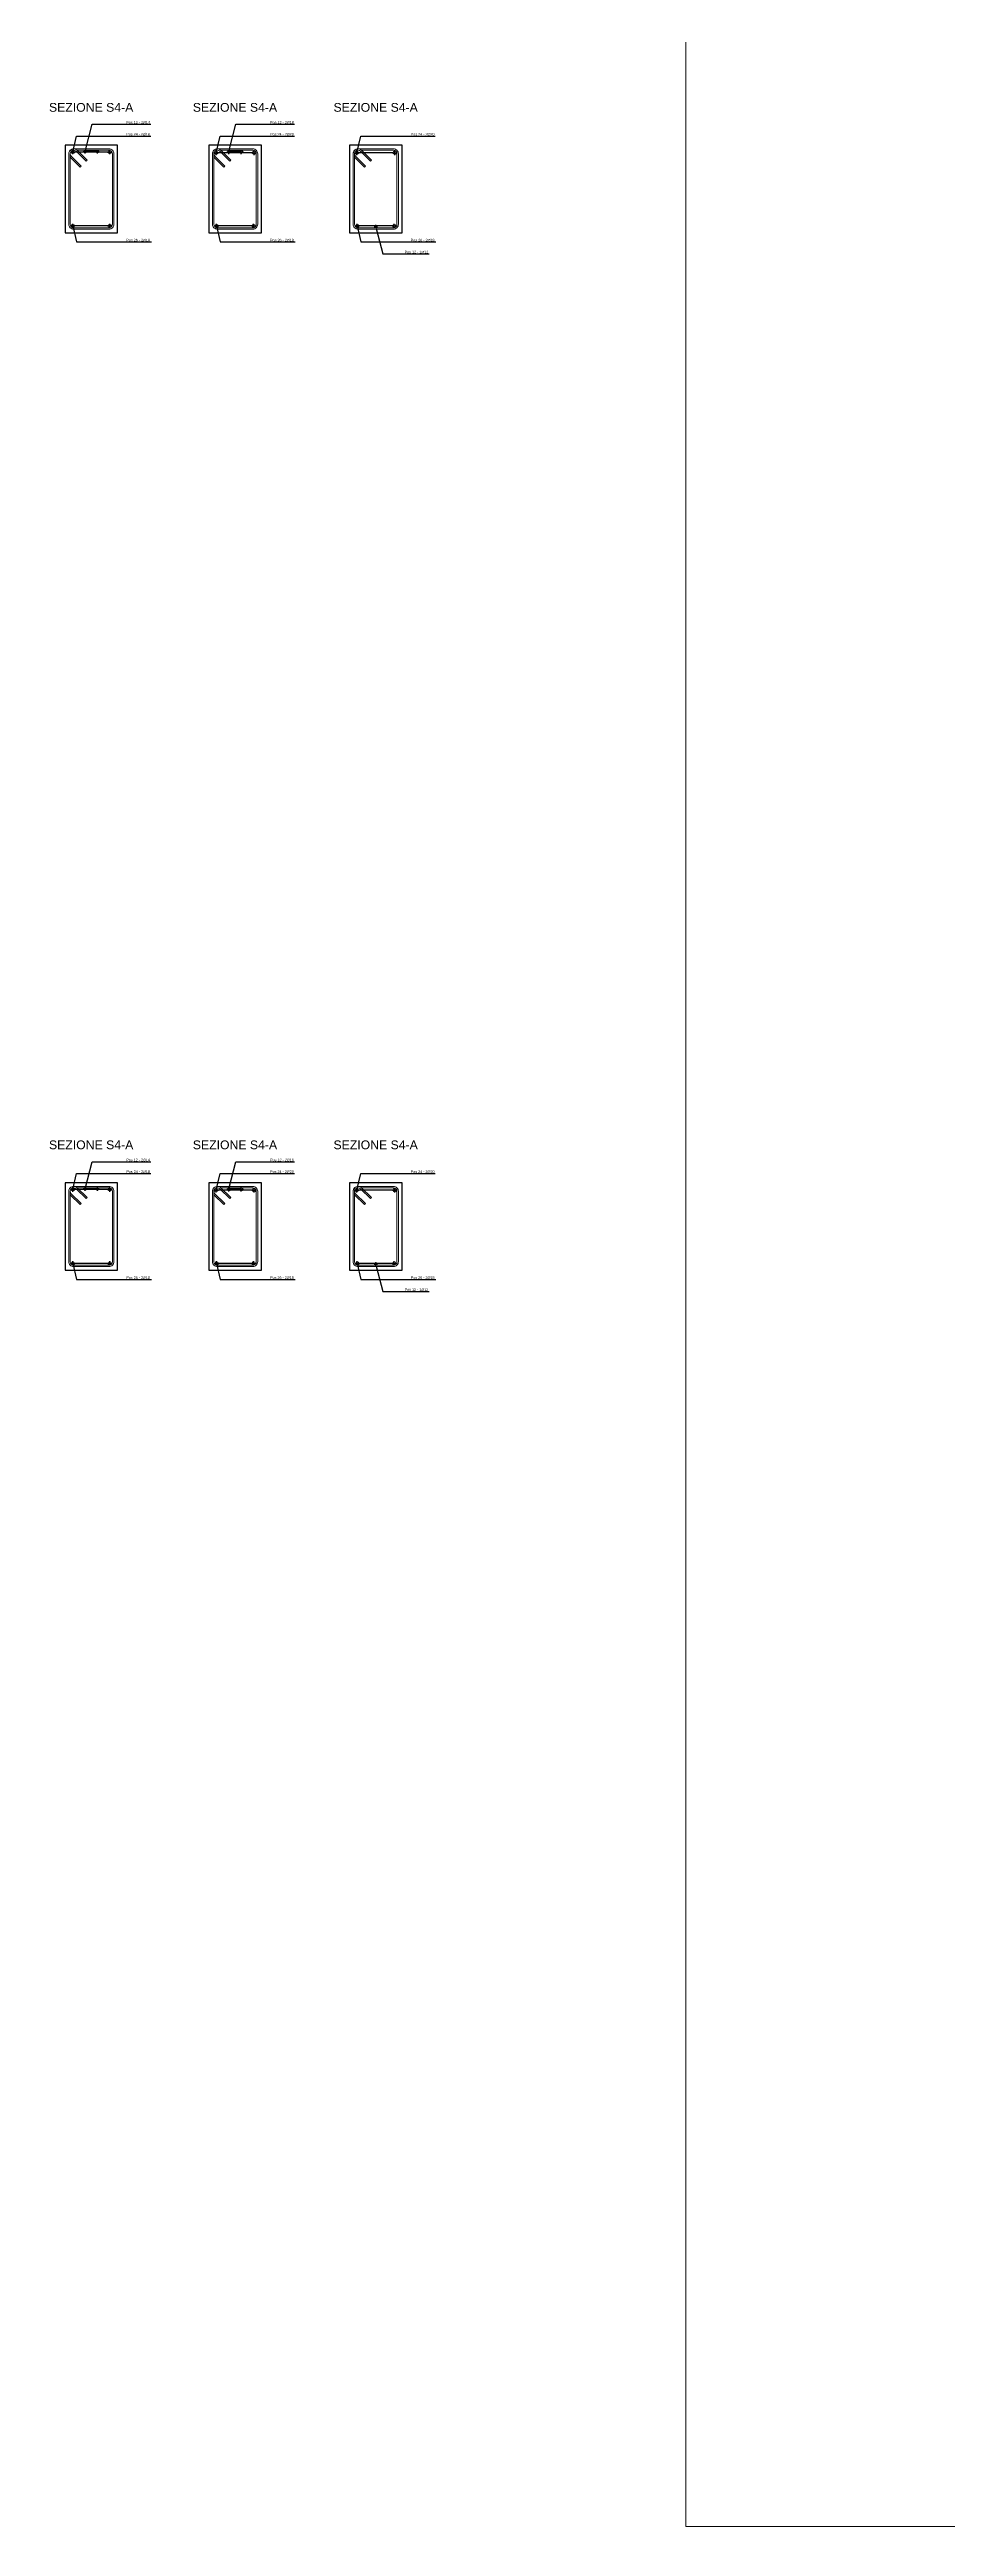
# Model space of a CAD drawing. Header units: millimetres. Extents: x -455371 to 117772, y -78417 to 116564.
# Drawn here: x -227190 to -222066, y -19326 to -5186 of the extents above; entities that cross this region are included whole.
import ezdxf
from ezdxf import colors
from ezdxf.entities.mleader import LeaderData, LeaderLine
from ezdxf.math import Vec2, Vec3

# ---------------------------------------------------------------- set-up
doc = ezdxf.new("R2010")
doc.units = ezdxf.units.MM
doc.linetypes.add('CENTER2', pattern=[28.575, 19.05, -3.175, 3.175, -3.175])
for name, color, linetype, lineweight in [('armature', 5, 'Continuous', 18), ('Cls', 7, 'Continuous', 25), ('quote', 5, 'Continuous', 15), ('Scritte', 7, 'Continuous', 15), ('staffe', 10, 'Continuous', 15)]:
    doc.layers.add(name, color=color, linetype=linetype, lineweight=lineweight)
doc.styles.get("Standard").update_dxf_attribs({"font": 'arial.ttf'})

# ---------------------------------------------------------------- blocks, each defined once
blk = doc.blocks.new('*U1191')
at = {"layer": 'Cls', "color": 0, "linetype": 'CENTER2', "transparency": 16777216}
for p, q in [((-12.5, 0), (-1.8, 0)), ((0, 1.8), (0, 12.5)), ((1.8, 0), (12.5, 0)), ((0, -12.5), (0, -1.8))]:
    blk.add_line(p, q, dxfattribs=at)
at = {"layer": 'Cls', "color": 0, "linetype": 'Continuous', "transparency": 16777216}
for p, q in [((-0.9, 0), (0.9, 0)), ((0, -0.9), (0, 0.9))]:
    blk.add_line(p, q, dxfattribs=at)
blk = doc.blocks.new('*U1192')
at = {"layer": 'Cls', "color": 0, "linetype": 'CENTER2', "transparency": 16777216}
for p, q in [((-12.5, 0), (-1.8, 0)), ((0, 1.8), (0, 12.5)), ((1.8, 0), (12.5, 0)), ((0, -12.5), (0, -1.8))]:
    blk.add_line(p, q, dxfattribs=at)
at = {"layer": 'Cls', "color": 0, "linetype": 'Continuous', "transparency": 16777216}
for p, q in [((-0.9, 0), (0.9, 0)), ((0, -0.9), (0, 0.9))]:
    blk.add_line(p, q, dxfattribs=at)
blk = doc.blocks.new('*U1193')
at = {"layer": 'Cls', "color": 0, "linetype": 'CENTER2', "transparency": 16777216}
for p, q in [((-12.5, 0), (-1.8, 0)), ((0, 1.8), (0, 12.5)), ((1.8, 0), (12.5, 0)), ((0, -12.5), (0, -1.8))]:
    blk.add_line(p, q, dxfattribs=at)
at = {"layer": 'Cls', "color": 0, "linetype": 'Continuous', "transparency": 16777216}
for p, q in [((-0.9, 0), (0.9, 0)), ((0, -0.9), (0, 0.9))]:
    blk.add_line(p, q, dxfattribs=at)
blk = doc.blocks.new('*U1194')
at = {"layer": 'Cls', "color": 0, "linetype": 'CENTER2', "transparency": 16777216}
for p, q in [((-12.5, 0), (-1.8, 0)), ((0, 1.8), (0, 12.5)), ((1.8, 0), (12.5, 0)), ((0, -12.5), (0, -1.8))]:
    blk.add_line(p, q, dxfattribs=at)
at = {"layer": 'Cls', "color": 0, "linetype": 'Continuous', "transparency": 16777216}
for p, q in [((-0.9, 0), (0.9, 0)), ((0, -0.9), (0, 0.9))]:
    blk.add_line(p, q, dxfattribs=at)
blk = doc.blocks.new('*U1195')
at = {"layer": 'Cls', "color": 0, "linetype": 'CENTER2', "transparency": 16777216}
for p, q in [((-10.5, 0), (-1.4, 0)), ((0, 1.4), (0, 10.5)), ((1.4, 0), (10.5, 0)), ((0, -10.5), (0, -1.4))]:
    blk.add_line(p, q, dxfattribs=at)
at = {"layer": 'Cls', "color": 0, "linetype": 'Continuous', "transparency": 16777216}
for p, q in [((-0.7, 0), (0.7, 0)), ((0, -0.7), (0, 0.7))]:
    blk.add_line(p, q, dxfattribs=at)
blk = doc.blocks.new('*U1196')
at = {"layer": 'Cls', "color": 0, "linetype": 'CENTER2', "transparency": 16777216}
for p, q in [((-10.5, 0), (-1.4, 0)), ((0, 1.4), (0, 10.5)), ((1.4, 0), (10.5, 0)), ((0, -10.5), (0, -1.4))]:
    blk.add_line(p, q, dxfattribs=at)
at = {"layer": 'Cls', "color": 0, "linetype": 'Continuous', "transparency": 16777216}
for p, q in [((-0.7, 0), (0.7, 0)), ((0, -0.7), (0, 0.7))]:
    blk.add_line(p, q, dxfattribs=at)
blk = doc.blocks.new('*U1197')
at = {"layer": 'Cls', "color": 0, "linetype": 'CENTER2', "transparency": 16777216}
for p, q in [((-12.5, 0), (-1.8, 0)), ((0, 1.8), (0, 12.5)), ((1.8, 0), (12.5, 0)), ((0, -12.5), (0, -1.8))]:
    blk.add_line(p, q, dxfattribs=at)
at = {"layer": 'Cls', "color": 0, "linetype": 'Continuous', "transparency": 16777216}
for p, q in [((-0.9, 0), (0.9, 0)), ((0, -0.9), (0, 0.9))]:
    blk.add_line(p, q, dxfattribs=at)
blk = doc.blocks.new('*U1198')
at = {"layer": 'Cls', "color": 0, "linetype": 'CENTER2', "transparency": 16777216}
for p, q in [((-12.5, 0), (-1.8, 0)), ((0, 1.8), (0, 12.5)), ((1.8, 0), (12.5, 0)), ((0, -12.5), (0, -1.8))]:
    blk.add_line(p, q, dxfattribs=at)
at = {"layer": 'Cls', "color": 0, "linetype": 'Continuous', "transparency": 16777216}
for p, q in [((-0.9, 0), (0.9, 0)), ((0, -0.9), (0, 0.9))]:
    blk.add_line(p, q, dxfattribs=at)
blk = doc.blocks.new('*U1199')
at = {"layer": 'Cls', "color": 0, "linetype": 'CENTER2', "transparency": 16777216}
for p, q in [((-12.5, 0), (-1.8, 0)), ((0, 1.8), (0, 12.5)), ((1.8, 0), (12.5, 0)), ((0, -12.5), (0, -1.8))]:
    blk.add_line(p, q, dxfattribs=at)
at = {"layer": 'Cls', "color": 0, "linetype": 'Continuous', "transparency": 16777216}
for p, q in [((-0.9, 0), (0.9, 0)), ((0, -0.9), (0, 0.9))]:
    blk.add_line(p, q, dxfattribs=at)
blk = doc.blocks.new('*U1200')
at = {"layer": 'Cls', "color": 0, "linetype": 'CENTER2', "transparency": 16777216}
for p, q in [((-12.5, 0), (-1.8, 0)), ((0, 1.8), (0, 12.5)), ((1.8, 0), (12.5, 0)), ((0, -12.5), (0, -1.8))]:
    blk.add_line(p, q, dxfattribs=at)
at = {"layer": 'Cls', "color": 0, "linetype": 'Continuous', "transparency": 16777216}
for p, q in [((-0.9, 0), (0.9, 0)), ((0, -0.9), (0, 0.9))]:
    blk.add_line(p, q, dxfattribs=at)
blk = doc.blocks.new('*U1201')
at = {"layer": 'Cls', "color": 0, "linetype": 'CENTER2', "transparency": 16777216}
for p, q in [((-12.5, 0), (-1.8, 0)), ((0, 1.8), (0, 12.5)), ((1.8, 0), (12.5, 0)), ((0, -12.5), (0, -1.8))]:
    blk.add_line(p, q, dxfattribs=at)
at = {"layer": 'Cls', "color": 0, "linetype": 'Continuous', "transparency": 16777216}
for p, q in [((-0.9, 0), (0.9, 0)), ((0, -0.9), (0, 0.9))]:
    blk.add_line(p, q, dxfattribs=at)
blk = doc.blocks.new('*U1202')
at = {"layer": 'Cls', "color": 0, "linetype": 'CENTER2', "transparency": 16777216}
for p, q in [((-12.5, 0), (-1.8, 0)), ((0, 1.8), (0, 12.5)), ((1.8, 0), (12.5, 0)), ((0, -12.5), (0, -1.8))]:
    blk.add_line(p, q, dxfattribs=at)
at = {"layer": 'Cls', "color": 0, "linetype": 'Continuous', "transparency": 16777216}
for p, q in [((-0.9, 0), (0.9, 0)), ((0, -0.9), (0, 0.9))]:
    blk.add_line(p, q, dxfattribs=at)
blk = doc.blocks.new('*U1203')
at = {"layer": 'Cls', "color": 0, "linetype": 'CENTER2', "transparency": 16777216}
for p, q in [((-13.5, 0), (-2, 0)), ((0, 2), (0, 13.5)), ((2, 0), (13.5, 0)), ((0, -13.5), (0, -2))]:
    blk.add_line(p, q, dxfattribs=at)
at = {"layer": 'Cls', "color": 0, "linetype": 'Continuous', "transparency": 16777216}
for p, q in [((-1, 0), (1, 0)), ((0, -1), (0, 1))]:
    blk.add_line(p, q, dxfattribs=at)
blk = doc.blocks.new('*U1204')
at = {"layer": 'Cls', "color": 0, "linetype": 'CENTER2', "transparency": 16777216}
for p, q in [((-13.5, 0), (-2, 0)), ((0, 2), (0, 13.5)), ((2, 0), (13.5, 0)), ((0, -13.5), (0, -2))]:
    blk.add_line(p, q, dxfattribs=at)
at = {"layer": 'Cls', "color": 0, "linetype": 'Continuous', "transparency": 16777216}
for p, q in [((-1, 0), (1, 0)), ((0, -1), (0, 1))]:
    blk.add_line(p, q, dxfattribs=at)
blk = doc.blocks.new('*U1205')
at = {"layer": 'Cls', "color": 0, "linetype": 'CENTER2', "transparency": 16777216}
for p, q in [((-13.5, 0), (-2, 0)), ((0, 2), (0, 13.5)), ((2, 0), (13.5, 0)), ((0, -13.5), (0, -2))]:
    blk.add_line(p, q, dxfattribs=at)
at = {"layer": 'Cls', "color": 0, "linetype": 'Continuous', "transparency": 16777216}
for p, q in [((-1, 0), (1, 0)), ((0, -1), (0, 1))]:
    blk.add_line(p, q, dxfattribs=at)
blk = doc.blocks.new('*U1206')
at = {"layer": 'Cls', "color": 0, "linetype": 'CENTER2', "transparency": 16777216}
for p, q in [((-13.5, 0), (-2, 0)), ((0, 2), (0, 13.5)), ((2, 0), (13.5, 0)), ((0, -13.5), (0, -2))]:
    blk.add_line(p, q, dxfattribs=at)
at = {"layer": 'Cls', "color": 0, "linetype": 'Continuous', "transparency": 16777216}
for p, q in [((-1, 0), (1, 0)), ((0, -1), (0, 1))]:
    blk.add_line(p, q, dxfattribs=at)
blk = doc.blocks.new('*U1216')
at = {"layer": 'Cls', "color": 0, "linetype": 'CENTER2', "transparency": 16777216}
for p, q in [((-9.5, 0), (-1.2, 0)), ((0, 1.2), (0, 9.5)), ((1.2, 0), (9.5, 0)), ((0, -9.5), (0, -1.2))]:
    blk.add_line(p, q, dxfattribs=at)
at = {"layer": 'Cls', "color": 0, "linetype": 'Continuous', "transparency": 16777216}
for p, q in [((-0.6, 0), (0.6, 0)), ((0, -0.6), (0, 0.6))]:
    blk.add_line(p, q, dxfattribs=at)
blk = doc.blocks.new('*U1266')
at = {"layer": 'Cls', "color": 0, "linetype": 'CENTER2', "transparency": 16777216}
for p, q in [((-12.5, 0), (-1.8, 0)), ((0, 1.8), (0, 12.5)), ((1.8, 0), (12.5, 0)), ((0, -12.5), (0, -1.8))]:
    blk.add_line(p, q, dxfattribs=at)
at = {"layer": 'Cls', "color": 0, "linetype": 'Continuous', "transparency": 16777216}
for p, q in [((-0.9, 0), (0.9, 0)), ((0, -0.9), (0, 0.9))]:
    blk.add_line(p, q, dxfattribs=at)
blk = doc.blocks.new('*U1267')
at = {"layer": 'Cls', "color": 0, "linetype": 'CENTER2', "transparency": 16777216}
for p, q in [((-12.5, 0), (-1.8, 0)), ((0, 1.8), (0, 12.5)), ((1.8, 0), (12.5, 0)), ((0, -12.5), (0, -1.8))]:
    blk.add_line(p, q, dxfattribs=at)
at = {"layer": 'Cls', "color": 0, "linetype": 'Continuous', "transparency": 16777216}
for p, q in [((-0.9, 0), (0.9, 0)), ((0, -0.9), (0, 0.9))]:
    blk.add_line(p, q, dxfattribs=at)
blk = doc.blocks.new('*U1268')
at = {"layer": 'Cls', "color": 0, "linetype": 'CENTER2', "transparency": 16777216}
for p, q in [((-12.5, 0), (-1.8, 0)), ((0, 1.8), (0, 12.5)), ((1.8, 0), (12.5, 0)), ((0, -12.5), (0, -1.8))]:
    blk.add_line(p, q, dxfattribs=at)
at = {"layer": 'Cls', "color": 0, "linetype": 'Continuous', "transparency": 16777216}
for p, q in [((-0.9, 0), (0.9, 0)), ((0, -0.9), (0, 0.9))]:
    blk.add_line(p, q, dxfattribs=at)
blk = doc.blocks.new('*U1269')
at = {"layer": 'Cls', "color": 0, "linetype": 'CENTER2', "transparency": 16777216}
for p, q in [((-12.5, 0), (-1.8, 0)), ((0, 1.8), (0, 12.5)), ((1.8, 0), (12.5, 0)), ((0, -12.5), (0, -1.8))]:
    blk.add_line(p, q, dxfattribs=at)
at = {"layer": 'Cls', "color": 0, "linetype": 'Continuous', "transparency": 16777216}
for p, q in [((-0.9, 0), (0.9, 0)), ((0, -0.9), (0, 0.9))]:
    blk.add_line(p, q, dxfattribs=at)
blk = doc.blocks.new('*U1270')
at = {"layer": 'Cls', "color": 0, "linetype": 'CENTER2', "transparency": 16777216}
for p, q in [((-10.5, 0), (-1.4, 0)), ((0, 1.4), (0, 10.5)), ((1.4, 0), (10.5, 0)), ((0, -10.5), (0, -1.4))]:
    blk.add_line(p, q, dxfattribs=at)
at = {"layer": 'Cls', "color": 0, "linetype": 'Continuous', "transparency": 16777216}
for p, q in [((-0.7, 0), (0.7, 0)), ((0, -0.7), (0, 0.7))]:
    blk.add_line(p, q, dxfattribs=at)
blk = doc.blocks.new('*U1271')
at = {"layer": 'Cls', "color": 0, "linetype": 'CENTER2', "transparency": 16777216}
for p, q in [((-10.5, 0), (-1.4, 0)), ((0, 1.4), (0, 10.5)), ((1.4, 0), (10.5, 0)), ((0, -10.5), (0, -1.4))]:
    blk.add_line(p, q, dxfattribs=at)
at = {"layer": 'Cls', "color": 0, "linetype": 'Continuous', "transparency": 16777216}
for p, q in [((-0.7, 0), (0.7, 0)), ((0, -0.7), (0, 0.7))]:
    blk.add_line(p, q, dxfattribs=at)
blk = doc.blocks.new('*U1272')
at = {"layer": 'Cls', "color": 0, "linetype": 'CENTER2', "transparency": 16777216}
for p, q in [((-12.5, 0), (-1.8, 0)), ((0, 1.8), (0, 12.5)), ((1.8, 0), (12.5, 0)), ((0, -12.5), (0, -1.8))]:
    blk.add_line(p, q, dxfattribs=at)
at = {"layer": 'Cls', "color": 0, "linetype": 'Continuous', "transparency": 16777216}
for p, q in [((-0.9, 0), (0.9, 0)), ((0, -0.9), (0, 0.9))]:
    blk.add_line(p, q, dxfattribs=at)
blk = doc.blocks.new('*U1273')
at = {"layer": 'Cls', "color": 0, "linetype": 'CENTER2', "transparency": 16777216}
for p, q in [((-12.5, 0), (-1.8, 0)), ((0, 1.8), (0, 12.5)), ((1.8, 0), (12.5, 0)), ((0, -12.5), (0, -1.8))]:
    blk.add_line(p, q, dxfattribs=at)
at = {"layer": 'Cls', "color": 0, "linetype": 'Continuous', "transparency": 16777216}
for p, q in [((-0.9, 0), (0.9, 0)), ((0, -0.9), (0, 0.9))]:
    blk.add_line(p, q, dxfattribs=at)
blk = doc.blocks.new('*U1274')
at = {"layer": 'Cls', "color": 0, "linetype": 'CENTER2', "transparency": 16777216}
for p, q in [((-12.5, 0), (-1.8, 0)), ((0, 1.8), (0, 12.5)), ((1.8, 0), (12.5, 0)), ((0, -12.5), (0, -1.8))]:
    blk.add_line(p, q, dxfattribs=at)
at = {"layer": 'Cls', "color": 0, "linetype": 'Continuous', "transparency": 16777216}
for p, q in [((-0.9, 0), (0.9, 0)), ((0, -0.9), (0, 0.9))]:
    blk.add_line(p, q, dxfattribs=at)
blk = doc.blocks.new('*U1259')
at = {"layer": 'Cls', "color": 0, "linetype": 'CENTER2', "transparency": 16777216}
for p, q in [((-12.5, 0), (-1.8, 0)), ((0, 1.8), (0, 12.5)), ((1.8, 0), (12.5, 0)), ((0, -12.5), (0, -1.8))]:
    blk.add_line(p, q, dxfattribs=at)
at = {"layer": 'Cls', "color": 0, "linetype": 'Continuous', "transparency": 16777216}
for p, q in [((-0.9, 0), (0.9, 0)), ((0, -0.9), (0, 0.9))]:
    blk.add_line(p, q, dxfattribs=at)
blk = doc.blocks.new('*U1260')
at = {"layer": 'Cls', "color": 0, "linetype": 'CENTER2', "transparency": 16777216}
for p, q in [((-12.5, 0), (-1.8, 0)), ((0, 1.8), (0, 12.5)), ((1.8, 0), (12.5, 0)), ((0, -12.5), (0, -1.8))]:
    blk.add_line(p, q, dxfattribs=at)
at = {"layer": 'Cls', "color": 0, "linetype": 'Continuous', "transparency": 16777216}
for p, q in [((-0.9, 0), (0.9, 0)), ((0, -0.9), (0, 0.9))]:
    blk.add_line(p, q, dxfattribs=at)
blk = doc.blocks.new('*U1261')
at = {"layer": 'Cls', "color": 0, "linetype": 'CENTER2', "transparency": 16777216}
for p, q in [((-12.5, 0), (-1.8, 0)), ((0, 1.8), (0, 12.5)), ((1.8, 0), (12.5, 0)), ((0, -12.5), (0, -1.8))]:
    blk.add_line(p, q, dxfattribs=at)
at = {"layer": 'Cls', "color": 0, "linetype": 'Continuous', "transparency": 16777216}
for p, q in [((-0.9, 0), (0.9, 0)), ((0, -0.9), (0, 0.9))]:
    blk.add_line(p, q, dxfattribs=at)
blk = doc.blocks.new('*U1262')
at = {"layer": 'Cls', "color": 0, "linetype": 'CENTER2', "transparency": 16777216}
for p, q in [((-13.5, 0), (-2, 0)), ((0, 2), (0, 13.5)), ((2, 0), (13.5, 0)), ((0, -13.5), (0, -2))]:
    blk.add_line(p, q, dxfattribs=at)
at = {"layer": 'Cls', "color": 0, "linetype": 'Continuous', "transparency": 16777216}
for p, q in [((-1, 0), (1, 0)), ((0, -1), (0, 1))]:
    blk.add_line(p, q, dxfattribs=at)
blk = doc.blocks.new('*U1263')
at = {"layer": 'Cls', "color": 0, "linetype": 'CENTER2', "transparency": 16777216}
for p, q in [((-13.5, 0), (-2, 0)), ((0, 2), (0, 13.5)), ((2, 0), (13.5, 0)), ((0, -13.5), (0, -2))]:
    blk.add_line(p, q, dxfattribs=at)
at = {"layer": 'Cls', "color": 0, "linetype": 'Continuous', "transparency": 16777216}
for p, q in [((-1, 0), (1, 0)), ((0, -1), (0, 1))]:
    blk.add_line(p, q, dxfattribs=at)
blk = doc.blocks.new('*U1264')
at = {"layer": 'Cls', "color": 0, "linetype": 'CENTER2', "transparency": 16777216}
for p, q in [((-13.5, 0), (-2, 0)), ((0, 2), (0, 13.5)), ((2, 0), (13.5, 0)), ((0, -13.5), (0, -2))]:
    blk.add_line(p, q, dxfattribs=at)
at = {"layer": 'Cls', "color": 0, "linetype": 'Continuous', "transparency": 16777216}
for p, q in [((-1, 0), (1, 0)), ((0, -1), (0, 1))]:
    blk.add_line(p, q, dxfattribs=at)
blk = doc.blocks.new('*U1265')
at = {"layer": 'Cls', "color": 0, "linetype": 'CENTER2', "transparency": 16777216}
for p, q in [((-13.5, 0), (-2, 0)), ((0, 2), (0, 13.5)), ((2, 0), (13.5, 0)), ((0, -13.5), (0, -2))]:
    blk.add_line(p, q, dxfattribs=at)
at = {"layer": 'Cls', "color": 0, "linetype": 'Continuous', "transparency": 16777216}
for p, q in [((-1, 0), (1, 0)), ((0, -1), (0, 1))]:
    blk.add_line(p, q, dxfattribs=at)
blk = doc.blocks.new('*U1278')
at = {"layer": 'Cls', "color": 0, "linetype": 'CENTER2', "transparency": 16777216}
for p, q in [((-9.5, 0), (-1.2, 0)), ((0, 1.2), (0, 9.5)), ((1.2, 0), (9.5, 0)), ((0, -9.5), (0, -1.2))]:
    blk.add_line(p, q, dxfattribs=at)
at = {"layer": 'Cls', "color": 0, "linetype": 'Continuous', "transparency": 16777216}
for p, q in [((-0.6, 0), (0.6, 0)), ((0, -0.6), (0, 0.6))]:
    blk.add_line(p, q, dxfattribs=at)

msp = doc.modelspace()

# ---------------------------------------------------------------- linework, layer by layer
at = {"layer": 'armature'}
for centre, radius in [((-227057.7, -5771.6), 9), ((-226987.3, -5768.5), 7), ((-226916.9, -5768.5), 7), ((-226846.4, -5771.6), 9), ((-226240.2, -5775.2), 10), ((-226166.5, -5770.5), 9), ((-226096.1, -5770.5), 9), ((-226022.3, -5775.2), 10), ((-225437.3, -5775.2), 10), ((-225219.4, -5775.2), 10), ((-227057.7, -6193.5), 9), ((-226846.4, -6193.5), 9), ((-226236.9, -6193.5), 9), ((-226025.6, -6193.5), 9), ((-225434, -6193.5), 9), ((-225328.4, -6197.5), 6), ((-225222.7, -6193.5), 9), ((-227057.7, -11693.8), 9), ((-226987.3, -11690.8), 7), ((-226916.9, -11690.8), 7), ((-226846.4, -11693.8), 9), ((-226240.2, -11697.5), 10), ((-226166.5, -11692.8), 9), ((-226096.1, -11692.8), 9), ((-226022.3, -11697.5), 10), ((-225437.3, -11697.5), 10), ((-225219.4, -11697.5), 10), ((-227057.7, -12115.8), 9), ((-226846.4, -12115.8), 9), ((-226236.9, -12115.8), 9), ((-226025.6, -12115.8), 9), ((-225434, -12115.8), 9), ((-225328.4, -12119.8), 6), ((-225222.7, -12115.8), 9)]:
    msp.add_circle(centre, radius, dxfattribs=at)
at = {"layer": 'Cls'}
for points in [[(-227102.1, -5732.5), (-227102.1, -6232.5), (-226802.1, -6232.5), (-226802.1, -5732.5), (-227102.1, -5732.5)], [(-226281.3, -5732.5), (-226281.3, -6232.5), (-225981.3, -6232.5), (-225981.3, -5732.5), (-226281.3, -5732.5)], [(-225478.4, -5732.5), (-225478.4, -6232.5), (-225178.4, -6232.5), (-225178.4, -5732.5), (-225478.4, -5732.5)], [(-227102.1, -11654.8), (-227102.1, -12154.8), (-226802.1, -12154.8), (-226802.1, -11654.8), (-227102.1, -11654.8)], [(-226281.3, -11654.8), (-226281.3, -12154.8), (-225981.3, -12154.8), (-225981.3, -11654.8), (-226281.3, -11654.8)], [(-225478.4, -11654.8), (-225478.4, -12154.8), (-225178.4, -12154.8), (-225178.4, -11654.8), (-225478.4, -11654.8)]]:
    msp.add_lwpolyline(points, dxfattribs=at)
for p in [(-226987.1, -5774.1), (-226917.1, -5774.1), (-226166.3, -5774.1), (-226096.3, -5774.1), (-225328.6, -6190.9), (-226987.1, -11696.4), (-226917.1, -11696.4), (-226166.3, -11696.4), (-226096.3, -11696.4), (-225328.6, -12113.2)]:
    msp.add_point(p, dxfattribs=at)
at = {"layer": 'quote'}
msp.add_lwpolyline([(-223558, 8122.8), (-202853.5, 8122.8), (-202853.5, -19325.7), (-223558, -19325.7)], close=True, dxfattribs=at)
at = {"layer": 'staffe'}
for points in [[(-227081.1, -5781.5), (-227081.1, -6183.5, 0.4142136), (-227053.1, -6211.5), (-226851.1, -6211.5, 0.4142136), (-226823.1, -6183.5), (-226823.1, -5781.5, 0.4142136), (-226851.1, -5753.5), (-227053.1, -5753.5, 0.4142136)], [(-226260.3, -5781.5), (-226260.3, -6183.5, 0.4142136), (-226232.3, -6211.5), (-226030.3, -6211.5, 0.4142136), (-226002.3, -6183.5), (-226002.3, -5781.5, 0.4142136), (-226030.3, -5753.5), (-226232.3, -5753.5, 0.4142136)], [(-225457.4, -5781.5), (-225457.4, -6183.5, 0.4142136), (-225429.4, -6211.5), (-225227.4, -6211.5, 0.4142136), (-225199.4, -6183.5), (-225199.4, -5781.5, 0.4142136), (-225227.4, -5753.5), (-225429.4, -5753.5, 0.4142136)], [(-227081.1, -11703.8), (-227081.1, -12105.8, 0.4142136), (-227053.1, -12133.8), (-226851.1, -12133.8, 0.4142136), (-226823.1, -12105.8), (-226823.1, -11703.8, 0.4142136), (-226851.1, -11675.8), (-227053.1, -11675.8, 0.4142136)], [(-226260.3, -11703.8), (-226260.3, -12105.8, 0.4142136), (-226232.3, -12133.8), (-226030.3, -12133.8, 0.4142136), (-226002.3, -12105.8), (-226002.3, -11703.8, 0.4142136), (-226030.3, -11675.8), (-226232.3, -11675.8, 0.4142136)], [(-225457.4, -11703.8), (-225457.4, -12105.8, 0.4142136), (-225429.4, -12133.8), (-225227.4, -12133.8, 0.4142136), (-225199.4, -12105.8), (-225199.4, -11703.8, 0.4142136), (-225227.4, -11675.8), (-225429.4, -11675.8, 0.4142136)]]:
    msp.add_lwpolyline(points, format="xyb", close=True, dxfattribs=at)
for points in [[(-227072.8, -5801.4), (-227015.9, -5857.5), (-227010.3, -5851.8), (-227067.2, -5795.7, -1), (-227038.9, -5767.4), (-226981.9, -5823.6), (-226976.3, -5817.9), (-227033.3, -5761.7, 0.6681786), (-227081.1, -5781.5)], [(-227053.1, -5761.5), (-227053.1, -5761.5, 0.4142136), (-227073.1, -5781.5), (-227073.1, -6183.5, 0.4142136), (-227053.1, -6203.5), (-226851.1, -6203.5, 0.4142136), (-226831.1, -6183.5), (-226831.1, -5781.5, 0.4142136), (-226851.1, -5761.5), (-227033.5, -5761.5)], [(-226252, -5801.4), (-226195.1, -5857.5), (-226189.5, -5851.8), (-226246.4, -5795.7, -1), (-226218.1, -5767.4), (-226161.1, -5823.6), (-226155.5, -5817.9), (-226212.5, -5761.7, 0.6681786), (-226260.3, -5781.5)], [(-226232.3, -5761.5), (-226232.3, -5761.5, 0.4142136), (-226252.3, -5781.5), (-226252.3, -6183.5, 0.4142136), (-226232.3, -6203.5), (-226030.3, -6203.5, 0.4142136), (-226010.3, -6183.5), (-226010.3, -5781.5, 0.4142136), (-226030.3, -5761.5), (-226212.7, -5761.5)], [(-225449.1, -5801.4), (-225392.2, -5857.5), (-225386.5, -5851.8), (-225443.5, -5795.7, -1), (-225415.2, -5767.4), (-225358.2, -5823.6), (-225352.6, -5817.9), (-225409.6, -5761.7, 0.6681786), (-225457.4, -5781.5)], [(-225429.4, -5761.5), (-225429.4, -5761.5, 0.4142136), (-225449.4, -5781.5), (-225449.4, -6183.5, 0.4142136), (-225429.4, -6203.5), (-225227.4, -6203.5, 0.4142136), (-225207.4, -6183.5), (-225207.4, -5781.5, 0.4142136), (-225227.4, -5761.5), (-225409.8, -5761.5)], [(-227072.8, -11723.6), (-227015.9, -11779.8), (-227010.3, -11774.1), (-227067.2, -11717.9, -1), (-227038.9, -11689.7), (-226981.9, -11745.9), (-226976.3, -11740.2), (-227033.3, -11684, 0.6681786), (-227081.1, -11703.8)], [(-227053.1, -11683.8), (-227053.1, -11683.8, 0.4142136), (-227073.1, -11703.8), (-227073.1, -12105.8, 0.4142136), (-227053.1, -12125.8), (-226851.1, -12125.8, 0.4142136), (-226831.1, -12105.8), (-226831.1, -11703.8, 0.4142136), (-226851.1, -11683.8), (-227033.5, -11683.8)], [(-226252, -11723.6), (-226195.1, -11779.8), (-226189.5, -11774.1), (-226246.4, -11717.9, -1), (-226218.1, -11689.7), (-226161.1, -11745.9), (-226155.5, -11740.2), (-226212.5, -11684, 0.6681786), (-226260.3, -11703.8)], [(-226232.3, -11683.8), (-226232.3, -11683.8, 0.4142136), (-226252.3, -11703.8), (-226252.3, -12105.8, 0.4142136), (-226232.3, -12125.8), (-226030.3, -12125.8, 0.4142136), (-226010.3, -12105.8), (-226010.3, -11703.8, 0.4142136), (-226030.3, -11683.8), (-226212.7, -11683.8)], [(-225449.1, -11723.6), (-225392.2, -11779.8), (-225386.5, -11774.1), (-225443.5, -11717.9, -1), (-225415.2, -11689.7), (-225358.2, -11745.9), (-225352.6, -11740.2), (-225409.6, -11684, 0.6681786), (-225457.4, -11703.8)], [(-225429.4, -11683.8), (-225429.4, -11683.8, 0.4142136), (-225449.4, -11703.8), (-225449.4, -12105.8, 0.4142136), (-225429.4, -12125.8), (-225227.4, -12125.8, 0.4142136), (-225207.4, -12105.8), (-225207.4, -11703.8, 0.4142136), (-225227.4, -11683.8), (-225409.8, -11683.8)]]:
    msp.add_lwpolyline(points, format="xyb", dxfattribs=at)
for centre in [(-227053.1, -5781.5), (-226232.3, -5781.5), (-225429.4, -5781.5), (-227053.1, -11703.8), (-226232.3, -11703.8), (-225429.4, -11703.8)]:
    msp.add_arc(centre, 28, 224.41531, 225, dxfattribs=at)

# ---------------------------------------------------------------- block references
at = {"layer": 'Cls', "linetype": 'CENTER2'}
for name, p in [('*U1192', (-227057.7, -5771.6)), ('*U1196', (-226987.3, -5768.5)), ('*U1195', (-226916.9, -5768.5)), ('*U1191', (-226846.4, -5771.6)), ('*U1203', (-226240.2, -5775.2)), ('*U1202', (-226166.5, -5770.5)), ('*U1201', (-226096.1, -5770.5)), ('*U1204', (-226022.3, -5775.2)), ('*U1205', (-225437.3, -5775.2)), ('*U1206', (-225219.4, -5775.2)), ('*U1194', (-227057.7, -6193.5)), ('*U1193', (-226846.4, -6193.5)), ('*U1198', (-226236.9, -6193.5)), ('*U1197', (-226025.6, -6193.5)), ('*U1200', (-225434, -6193.5)), ('*U1216', (-225328.4, -6197.5)), ('*U1199', (-225222.7, -6193.5)), ('*U1267', (-227057.7, -11693.8)), ('*U1271', (-226987.3, -11690.8)), ('*U1270', (-226916.9, -11690.8)), ('*U1266', (-226846.4, -11693.8)), ('*U1262', (-226240.2, -11697.5)), ('*U1261', (-226166.5, -11692.8)), ('*U1260', (-226096.1, -11692.8)), ('*U1263', (-226022.3, -11697.5)), ('*U1264', (-225437.3, -11697.5)), ('*U1265', (-225219.4, -11697.5)), ('*U1269', (-227057.7, -12115.8)), ('*U1268', (-226846.4, -12115.8)), ('*U1273', (-226236.9, -12115.8)), ('*U1272', (-226025.6, -12115.8)), ('*U1259', (-225434, -12115.8)), ('*U1278', (-225328.4, -12119.8)), ('*U1274', (-225222.7, -12115.8))]:
    msp.add_blockref(name, p, dxfattribs=at)

# ---------------------------------------------------------------- texts
at = {"layer": 'Scritte', "char_height": 50, "attachment_point": 1}
for insert in [(-227193.5, -5491.5), (-226372.7, -5491.5), (-225569.8, -5491.5), (-227193.5, -11413.8), (-226372.7, -11413.8), (-225569.8, -11413.8)]:
    msp.add_mtext_dynamic_manual_height_columns('SEZIONE S4-A', width=534.165, gutter_width=12.5, heights=[0], dxfattribs=dict(at, insert=insert))

# ---------------------------------------------------------------- leaders
at = {"layer": 'quote'}
ml = msp.add_multileader_mtext('Standard', dxfattribs=at)
ml.set_content('Pos 12 - 2∅14 ', color=256)
ml.set_leader_properties()
ml.build(insert=Vec2(0, 0))
ml.multileader.update_dxf_attribs({"text_left_attachment_type": 6, "text_right_attachment_type": 6, "dogleg_length": 20, "arrow_head_size": 10})
ctx = ml.context
ctx.base_point, ctx.char_height, ctx.arrow_head_size, ctx.landing_gap_size, ctx.plane_origin = Vec3(-226802.1, -5613), 15, 10, 50, Vec3(-226916.9, -5767.5)
ctx.left_attachment, ctx.right_attachment = 6, 6
notes = []
notes.append((ctx, [(0, (1, 1, 0), (-226877.3, -5613), (1, 0), 75.2, [(1, [(-226916.9, -5767.5), (-226987.3, -5767.5), (-226948, -5613)], 0, [])])]))
ctx.mtext.insert, ctx.mtext.flow_direction = Vec3(-226752.1, -5595), 5
ml = msp.add_multileader_mtext('Standard', dxfattribs=at)
ml.set_content('Pos 12 - 2∅18 ', color=256)
ml.set_leader_properties()
ml.build(insert=Vec2(0, 0))
ml.multileader.update_dxf_attribs({"text_left_attachment_type": 6, "text_right_attachment_type": 6, "dogleg_length": 20, "arrow_head_size": 10})
ctx = ml.context
ctx.base_point, ctx.char_height, ctx.arrow_head_size, ctx.landing_gap_size, ctx.plane_origin = Vec3(-225981.3, -5613), 15, 10, 50, Vec3(-226096.1, -5767.5)
ctx.left_attachment, ctx.right_attachment = 6, 6
notes.append((ctx, [(0, (1, 1, 0), (-226056.5, -5613), (1, 0), 75.2, [(1, [(-226096.1, -5767.5), (-226166.5, -5767.5), (-226127.2, -5613)], 0, [])])]))
ctx.mtext.insert, ctx.mtext.flow_direction = Vec3(-225931.3, -5595), 5
ml = msp.add_multileader_mtext('Standard', dxfattribs=at)
ml.set_content('Pos 24 - 2∅18 ', color=256)
ml.set_leader_properties()
ml.build(insert=Vec2(0, 0))
ml.multileader.update_dxf_attribs({"text_left_attachment_type": 6, "text_right_attachment_type": 6, "dogleg_length": 20, "arrow_head_size": 10})
ctx = ml.context
ctx.base_point, ctx.char_height, ctx.arrow_head_size, ctx.landing_gap_size, ctx.plane_origin = Vec3(-226802.1, -5680.1), 15, 10, 50, Vec3(-226845.8, -5769.2)
ctx.left_attachment, ctx.right_attachment = 6, 6
notes.append((ctx, [(0, (1, 1, 0), (-226822.4, -5680.1), (1, 0), 20.3, [(1, [(-226846.4, -5771.6), (-227057.7, -5771.6), (-227037.4, -5680.1)], 0, [])])]))
ctx.mtext.insert, ctx.mtext.flow_direction = Vec3(-226752.1, -5662.1), 5
ml = msp.add_multileader_mtext('Standard', dxfattribs=at)
ml.set_content('Pos 24 - 2∅20 ', color=256)
ml.set_leader_properties()
ml.build(insert=Vec2(0, 0))
ml.multileader.update_dxf_attribs({"text_left_attachment_type": 6, "text_right_attachment_type": 6, "dogleg_length": 20, "arrow_head_size": 10})
ctx = ml.context
ctx.base_point, ctx.char_height, ctx.arrow_head_size, ctx.landing_gap_size, ctx.plane_origin = Vec3(-225981.3, -5680.1), 15, 10, 50, Vec3(-226025, -5769.2)
ctx.left_attachment, ctx.right_attachment = 6, 6
notes.append((ctx, [(0, (1, 1, 0), (-226001.6, -5680.1), (1, 0), 20.3, [(1, [(-226022.3, -5775.2), (-226240.2, -5775.2), (-226216.6, -5680.1)], 0, [])])]))
ctx.mtext.insert, ctx.mtext.flow_direction = Vec3(-225931.3, -5662.1), 5
ml = msp.add_multileader_mtext('Standard', dxfattribs=at)
ml.set_content('Pos 24 - 2∅20 ', color=256)
ml.set_leader_properties()
ml.build(insert=Vec2(0, 0))
ml.multileader.update_dxf_attribs({"text_left_attachment_type": 6, "text_right_attachment_type": 6, "dogleg_length": 20, "arrow_head_size": 10})
ctx = ml.context
ctx.base_point, ctx.char_height, ctx.arrow_head_size, ctx.landing_gap_size, ctx.plane_origin = Vec3(-225178.4, -5680.1), 15, 10, 50, Vec3(-225222.1, -5769.2)
ctx.left_attachment, ctx.right_attachment = 6, 6
notes.append((ctx, [(0, (1, 1, 0), (-225198.7, -5680.1), (1, 0), 20.3, [(1, [(-225219.4, -5775.2), (-225437.3, -5775.2), (-225413.7, -5680.1)], 0, [])])]))
ctx.mtext.insert, ctx.mtext.flow_direction = Vec3(-225128.4, -5662.1), 5
ml = msp.add_multileader_mtext('Standard', dxfattribs=at)
ml.set_content('Pos 26 - 2∅18  ', color=256)
ml.set_leader_properties()
ml.build(insert=Vec2(0, 0))
ml.multileader.update_dxf_attribs({"text_left_attachment_type": 6, "text_right_attachment_type": 6, "dogleg_length": 20, "arrow_head_size": 10})
ctx = ml.context
ctx.base_point, ctx.char_height, ctx.arrow_head_size, ctx.landing_gap_size, ctx.plane_origin = Vec3(-226802.1, -6284.9), 15, 10, 50, Vec3(-226845.8, -6195.8)
ctx.left_attachment, ctx.right_attachment = 6, 6
notes.append((ctx, [(0, (1, 1, 0), (-226822.4, -6284.9), (1, 0), 20.3, [(1, [(-226846.4, -6193.5), (-227057.7, -6193.5), (-227037.4, -6284.9)], 0, [])])]))
ctx.mtext.insert, ctx.mtext.flow_direction = Vec3(-226752.1, -6266.9), 5
ml = msp.add_multileader_mtext('Standard', dxfattribs=at)
ml.set_content('Pos 26 - 2∅18  ', color=256)
ml.set_leader_properties()
ml.build(insert=Vec2(0, 0))
ml.multileader.update_dxf_attribs({"text_left_attachment_type": 6, "text_right_attachment_type": 6, "dogleg_length": 20, "arrow_head_size": 10})
ctx = ml.context
ctx.base_point, ctx.char_height, ctx.arrow_head_size, ctx.landing_gap_size, ctx.plane_origin = Vec3(-225981.3, -6284.9), 15, 10, 50, Vec3(-226025, -6195.8)
ctx.left_attachment, ctx.right_attachment = 6, 6
notes.append((ctx, [(0, (1, 1, 0), (-226001.6, -6284.9), (1, 0), 20.3, [(1, [(-226025.6, -6193.5), (-226236.9, -6193.5), (-226216.6, -6284.9)], 0, [])])]))
ctx.mtext.insert, ctx.mtext.flow_direction = Vec3(-225931.3, -6266.9), 5
ml = msp.add_multileader_mtext('Standard', dxfattribs=at)
ml.set_content('Pos 26 - 2∅18  ', color=256)
ml.set_leader_properties()
ml.build(insert=Vec2(0, 0))
ml.multileader.update_dxf_attribs({"text_left_attachment_type": 6, "text_right_attachment_type": 6, "dogleg_length": 20, "arrow_head_size": 10})
ctx = ml.context
ctx.base_point, ctx.char_height, ctx.arrow_head_size, ctx.landing_gap_size, ctx.plane_origin = Vec3(-225178.4, -6284.9), 15, 10, 50, Vec3(-225222.1, -6195.8)
ctx.left_attachment, ctx.right_attachment = 6, 6
notes.append((ctx, [(0, (1, 1, 0), (-225198.7, -6284.9), (1, 0), 20.3, [(1, [(-225222.7, -6193.5), (-225434, -6193.5), (-225413.7, -6284.9)], 0, [])])]))
ctx.mtext.insert, ctx.mtext.flow_direction = Vec3(-225128.4, -6266.9), 5
ml = msp.add_multileader_mtext('Standard', dxfattribs=at)
ml.set_content('Pos 12 - 1∅12 ', color=256)
ml.set_leader_properties()
ml.build(insert=Vec2(0, 0))
ml.multileader.update_dxf_attribs({"text_left_attachment_type": 6, "text_right_attachment_type": 6, "dogleg_length": 20, "arrow_head_size": 10})
ctx = ml.context
ctx.base_point, ctx.char_height, ctx.arrow_head_size, ctx.landing_gap_size, ctx.plane_origin = Vec3(-225213.6, -6353), 15, 10, 50, Vec3(-225328.4, -6198.5)
ctx.left_attachment, ctx.right_attachment = 6, 6
notes.append((ctx, [(0, (1, 1, 0), (-225288.8, -6353), (1, 0), 75.2, [(0, [(-225328.4, -6198.5)], 0, [])])]))
ctx.mtext.insert, ctx.mtext.flow_direction = Vec3(-225163.6, -6335), 5
ml = msp.add_multileader_mtext('Standard', dxfattribs=at)
ml.set_content('Pos 24 - 2∅18 ', color=256)
ml.set_leader_properties()
ml.build(insert=Vec2(0, 0))
ml.multileader.update_dxf_attribs({"text_left_attachment_type": 6, "text_right_attachment_type": 6, "dogleg_length": 20, "arrow_head_size": 10})
ctx = ml.context
ctx.base_point, ctx.char_height, ctx.arrow_head_size, ctx.landing_gap_size, ctx.plane_origin = Vec3(-226802.1, -11602.4), 15, 10, 50, Vec3(-226845.8, -11691.5)
ctx.left_attachment, ctx.right_attachment = 6, 6
notes.append((ctx, [(0, (1, 1, 0), (-226822.4, -11602.4), (1, 0), 20.3, [(1, [(-226846.4, -11693.8), (-227057.7, -11693.8), (-227037.4, -11602.4)], 0, [])])]))
ctx.mtext.insert, ctx.mtext.flow_direction = Vec3(-226752.1, -11584.4), 5
ml = msp.add_multileader_mtext('Standard', dxfattribs=at)
ml.set_content('Pos 12 - 2∅14 ', color=256)
ml.set_leader_properties()
ml.build(insert=Vec2(0, 0))
ml.multileader.update_dxf_attribs({"text_left_attachment_type": 6, "text_right_attachment_type": 6, "dogleg_length": 20, "arrow_head_size": 10})
ctx = ml.context
ctx.base_point, ctx.char_height, ctx.arrow_head_size, ctx.landing_gap_size, ctx.plane_origin = Vec3(-226802.1, -11535.3), 15, 10, 50, Vec3(-226916.9, -11689.8)
ctx.left_attachment, ctx.right_attachment = 6, 6
notes.append((ctx, [(0, (1, 1, 0), (-226877.3, -11535.3), (1, 0), 75.2, [(1, [(-226916.9, -11689.8), (-226987.3, -11689.8), (-226948, -11535.3)], 0, [])])]))
ctx.mtext.insert, ctx.mtext.flow_direction = Vec3(-226752.1, -11517.3), 5
ml = msp.add_multileader_mtext('Standard', dxfattribs=at)
ml.set_content('Pos 24 - 2∅20 ', color=256)
ml.set_leader_properties()
ml.build(insert=Vec2(0, 0))
ml.multileader.update_dxf_attribs({"text_left_attachment_type": 6, "text_right_attachment_type": 6, "dogleg_length": 20, "arrow_head_size": 10})
ctx = ml.context
ctx.base_point, ctx.char_height, ctx.arrow_head_size, ctx.landing_gap_size, ctx.plane_origin = Vec3(-225981.3, -11602.4), 15, 10, 50, Vec3(-226025, -11691.5)
ctx.left_attachment, ctx.right_attachment = 6, 6
notes.append((ctx, [(0, (1, 1, 0), (-226001.6, -11602.4), (1, 0), 20.3, [(1, [(-226022.3, -11697.5), (-226240.2, -11697.5), (-226216.6, -11602.4)], 0, [])])]))
ctx.mtext.insert, ctx.mtext.flow_direction = Vec3(-225931.3, -11584.4), 5
ml = msp.add_multileader_mtext('Standard', dxfattribs=at)
ml.set_content('Pos 12 - 2∅18 ', color=256)
ml.set_leader_properties()
ml.build(insert=Vec2(0, 0))
ml.multileader.update_dxf_attribs({"text_left_attachment_type": 6, "text_right_attachment_type": 6, "dogleg_length": 20, "arrow_head_size": 10})
ctx = ml.context
ctx.base_point, ctx.char_height, ctx.arrow_head_size, ctx.landing_gap_size, ctx.plane_origin = Vec3(-225981.3, -11535.3), 15, 10, 50, Vec3(-226096.1, -11689.8)
ctx.left_attachment, ctx.right_attachment = 6, 6
notes.append((ctx, [(0, (1, 1, 0), (-226056.5, -11535.3), (1, 0), 75.2, [(1, [(-226096.1, -11689.8), (-226166.5, -11689.8), (-226127.2, -11535.3)], 0, [])])]))
ctx.mtext.insert, ctx.mtext.flow_direction = Vec3(-225931.3, -11517.3), 5
ml = msp.add_multileader_mtext('Standard', dxfattribs=at)
ml.set_content('Pos 24 - 2∅20 ', color=256)
ml.set_leader_properties()
ml.build(insert=Vec2(0, 0))
ml.multileader.update_dxf_attribs({"text_left_attachment_type": 6, "text_right_attachment_type": 6, "dogleg_length": 20, "arrow_head_size": 10})
ctx = ml.context
ctx.base_point, ctx.char_height, ctx.arrow_head_size, ctx.landing_gap_size, ctx.plane_origin = Vec3(-225178.4, -11602.4), 15, 10, 50, Vec3(-225222.1, -11691.5)
ctx.left_attachment, ctx.right_attachment = 6, 6
notes.append((ctx, [(0, (1, 1, 0), (-225198.7, -11602.4), (1, 0), 20.3, [(1, [(-225219.4, -11697.5), (-225437.3, -11697.5), (-225413.7, -11602.4)], 0, [])])]))
ctx.mtext.insert, ctx.mtext.flow_direction = Vec3(-225128.4, -11584.4), 5
ml = msp.add_multileader_mtext('Standard', dxfattribs=at)
ml.set_content('Pos 26 - 2∅18  ', color=256)
ml.set_leader_properties()
ml.build(insert=Vec2(0, 0))
ml.multileader.update_dxf_attribs({"text_left_attachment_type": 6, "text_right_attachment_type": 6, "dogleg_length": 20, "arrow_head_size": 10})
ctx = ml.context
ctx.base_point, ctx.char_height, ctx.arrow_head_size, ctx.landing_gap_size, ctx.plane_origin = Vec3(-226802.1, -12207.2), 15, 10, 50, Vec3(-226845.8, -12118.1)
ctx.left_attachment, ctx.right_attachment = 6, 6
notes.append((ctx, [(0, (1, 1, 0), (-226822.4, -12207.2), (1, 0), 20.3, [(1, [(-226846.4, -12115.8), (-227057.7, -12115.8), (-227037.4, -12207.2)], 0, [])])]))
ctx.mtext.insert, ctx.mtext.flow_direction = Vec3(-226752.1, -12189.2), 5
ml = msp.add_multileader_mtext('Standard', dxfattribs=at)
ml.set_content('Pos 26 - 2∅18  ', color=256)
ml.set_leader_properties()
ml.build(insert=Vec2(0, 0))
ml.multileader.update_dxf_attribs({"text_left_attachment_type": 6, "text_right_attachment_type": 6, "dogleg_length": 20, "arrow_head_size": 10})
ctx = ml.context
ctx.base_point, ctx.char_height, ctx.arrow_head_size, ctx.landing_gap_size, ctx.plane_origin = Vec3(-225981.3, -12207.2), 15, 10, 50, Vec3(-226025, -12118.1)
ctx.left_attachment, ctx.right_attachment = 6, 6
notes.append((ctx, [(0, (1, 1, 0), (-226001.6, -12207.2), (1, 0), 20.3, [(1, [(-226025.6, -12115.8), (-226236.9, -12115.8), (-226216.6, -12207.2)], 0, [])])]))
ctx.mtext.insert, ctx.mtext.flow_direction = Vec3(-225931.3, -12189.2), 5
ml = msp.add_multileader_mtext('Standard', dxfattribs=at)
ml.set_content('Pos 26 - 2∅18  ', color=256)
ml.set_leader_properties()
ml.build(insert=Vec2(0, 0))
ml.multileader.update_dxf_attribs({"text_left_attachment_type": 6, "text_right_attachment_type": 6, "dogleg_length": 20, "arrow_head_size": 10})
ctx = ml.context
ctx.base_point, ctx.char_height, ctx.arrow_head_size, ctx.landing_gap_size, ctx.plane_origin = Vec3(-225178.4, -12207.2), 15, 10, 50, Vec3(-225222.1, -12118.1)
ctx.left_attachment, ctx.right_attachment = 6, 6
notes.append((ctx, [(0, (1, 1, 0), (-225198.7, -12207.2), (1, 0), 20.3, [(1, [(-225222.7, -12115.8), (-225434, -12115.8), (-225413.7, -12207.2)], 0, [])])]))
ctx.mtext.insert, ctx.mtext.flow_direction = Vec3(-225128.4, -12189.2), 5
ml = msp.add_multileader_mtext('Standard', dxfattribs=at)
ml.set_content('Pos 12 - 1∅12 ', color=256)
ml.set_leader_properties()
ml.build(insert=Vec2(0, 0))
ml.multileader.update_dxf_attribs({"text_left_attachment_type": 6, "text_right_attachment_type": 6, "dogleg_length": 20, "arrow_head_size": 10})
ctx = ml.context
ctx.base_point, ctx.char_height, ctx.arrow_head_size, ctx.landing_gap_size, ctx.plane_origin = Vec3(-225213.6, -12275.3), 15, 10, 50, Vec3(-225328.4, -12120.8)
ctx.left_attachment, ctx.right_attachment = 6, 6
notes.append((ctx, [(0, (1, 1, 0), (-225288.8, -12275.3), (1, 0), 75.2, [(0, [(-225328.4, -12120.8)], 0, [])])]))
ctx.mtext.insert, ctx.mtext.flow_direction = Vec3(-225163.6, -12257.3), 5
for ctx, leaders in notes:
    for number, flags, end, landing, length, lines in leaders:
        leader = LeaderData()
        leader.index, (leader.has_last_leader_line, leader.has_dogleg_vector, leader.attachment_direction) = number, flags
        leader.last_leader_point, leader.dogleg_vector, leader.dogleg_length = Vec3(end), Vec3(landing), length
        for number, points, colour, breaks in lines:
            line = LeaderLine()
            line.index, line.vertices, line.color, line.breaks = number, Vec3.list(points), colors.encode_raw_color(colour), breaks
            leader.lines.append(line)
        ctx.leaders.append(leader)

doc.saveas('drawing.dxf')
